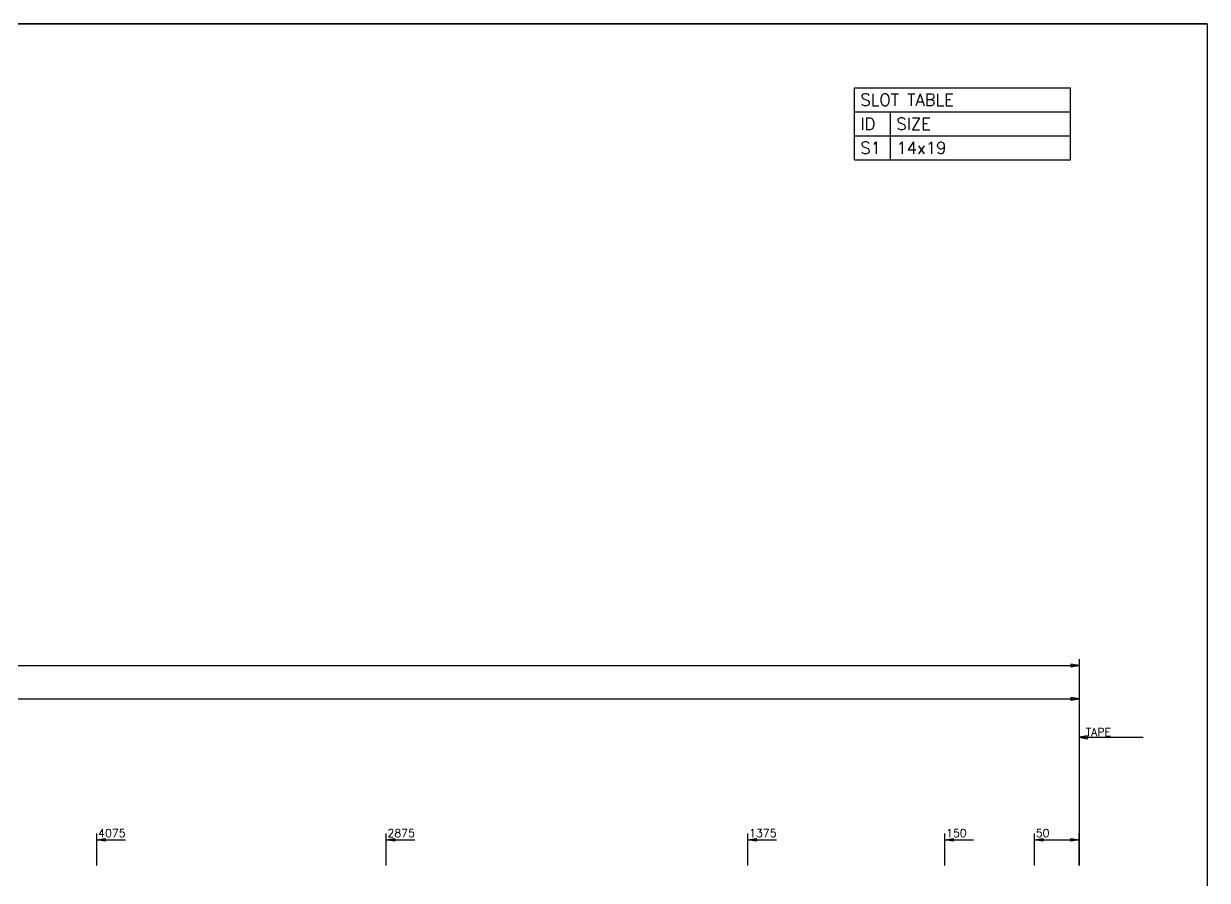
# Model space of a CAD drawing. Extents: x 0 to 420, y 0 to 320.
# Drawn here: x 185.2 to 420, y 127.1 to 297 of the extents above; entities that cross this region are included whole.
import ezdxf

# ---------------------------------------------------------------- set-up
doc = ezdxf.new("R2010")
doc.units = 0
doc.linetypes.add('CONTIN', pattern=[0])
doc.layers.get('0').update_dxf_attribs({"linetype": 'CONTIN'})
for name, color, linetype in [('1', 7, 'CONTIN'), ('11', 7, 'CONTIN'), ('2', 7, 'CONTIN'), ('22', 7, 'CONTIN')]:
    doc.layers.add(name, color=color, linetype=linetype)
doc.styles.add('SIMPLEX', font='SIMPLEX')

# ---------------------------------------------------------------- blocks, each defined once
blk = doc.blocks.new('CZEBORDR')
at = {"layer": '22'}
for p, q in [((0, 297), (420, 297)), ((420, 297), (420, 0))]:
    blk.add_line(p, q, dxfattribs=at)
blk = doc.blocks.new('LOGO')
at = {"linetype": 'CONTINUOUS'}
blk.add_line((0, 297), (-420, 297), dxfattribs=at)
at = {"layer": '22'}
blk.add_line((0, 297), (0, 0), dxfattribs=at)
blk = doc.blocks.new('CZESLOT')
for p, q in [((0, 6.35), (0, 9.525)), ((0, 9.525), (28.575, 9.525)), ((28.575, 6.35), (28.575, 9.525)), ((0, 3.175), (0, 6.35)), ((0, 6.35), (4.762, 6.35)), ((0, 6.35), (28.575, 6.35)), ((4.762, 3.175), (4.762, 6.35)), ((4.762, 3.175), (4.762, 6.35)), ((4.762, 6.35), (28.575, 6.35)), ((28.575, 3.175), (28.575, 6.35)), ((0, 0), (0, 3.175)), ((0, 3.175), (4.762, 3.175)), ((4.762, 0), (4.762, 3.175)), ((4.762, 0), (4.762, 3.175)), ((4.762, 3.175), (28.575, 3.175)), ((28.575, 0), (28.575, 3.175)), ((0, 0), (4.762, 0)), ((4.762, 0), (28.575, 0))]:
    blk.add_line(p, q)
at = {"style": 'SIMPLEX'}
for s, p in [('SLOT TABLE', (0.794, 7.144)), ('ID', (0.794, 3.969)), ('SIZE', (5.556, 3.969)), ('S1', (0.794, 0.794)), ('14x19', (5.556, 0.794))]:
    blk.add_text(s, height=1.587, dxfattribs=at).set_placement(p)
blk = doc.blocks.new('ARROW')
at = {"layer": '2'}
for p, q in [((0, 0), (-1.651, 0.275)), ((-1.651, 0.275), (-1.651, -0.275)), ((-1.651, -0.275), (0, 0))]:
    blk.add_line(p, q, dxfattribs=at)
blk = doc.blocks.new('CZEPIECE')
at = {"layer": '2'}
for p, q in [((49.784, 105.664), (394.6, 105.664)), ((394.6, 106.934), (394.6, 66.04)), ((50.8, 99.06), (394.6, 99.06)), ((394.6, 100.33), (394.6, 66.04)), ((394.6, 92.71), (394.6, 85.09)), ((394.6, 91.44), (407.3, 91.44)), ((199.747, 66.04), (199.747, 72.39)), ((199.747, 71.12), (205.462, 71.12)), ((257.127, 66.04), (257.127, 72.39)), ((257.127, 71.12), (262.842, 71.12)), ((328.852, 66.04), (328.852, 72.39)), ((328.852, 71.12), (334.567, 71.12)), ((367.93, 66.04), (367.93, 72.39)), ((367.93, 71.12), (373.645, 71.12)), ((385.71, 66.04), (385.71, 72.39)), ((385.71, 71.12), (391.425, 71.12)), ((391.425, 71.12), (394.6, 71.12)), ((394.6, 66.04), (394.6, 72.39))]:
    blk.add_line(p, q, dxfattribs=at)
at = {"rotation": 180}
blk.add_blockref('ARROW', (394.6, 91.44), dxfattribs=at)
at = {"layer": '1', "xscale": -1}
for p in [(199.747, 71.12), (257.127, 71.12), (328.852, 71.12), (367.93, 71.12), (385.71, 71.12)]:
    blk.add_blockref('ARROW', p, dxfattribs=at)
at = {"layer": '2'}
for p in [(394.6, 105.664), (394.6, 99.06)]:
    blk.add_blockref('ARROW', p, dxfattribs=at)
at = {"layer": '2', "xscale": -1, "rotation": 180}
blk.add_blockref('ARROW', (394.6, 71.12), dxfattribs=at)
at = {"layer": '11', "style": 'SIMPLEX'}
for s, p in [('4075', (200.012, 71.649)), ('2875', (257.392, 71.649)), ('1375', (329.116, 71.649)), ('150', (368.195, 71.649)), ('50', (385.975, 71.649))]:
    blk.add_text(s, height=1.587, dxfattribs=at).set_placement(p)
at = {"layer": '2', "style": 'SIMPLEX'}
blk.add_text('TAPE', height=1.587, dxfattribs=at).set_placement((395.87, 91.694))

msp = doc.modelspace()

# ---------------------------------------------------------------- block references
at = {"xscale": 1.5, "yscale": 1.5, "zscale": 1.5}
msp.add_blockref('CZESLOT', (350, 270), dxfattribs=at)
msp.add_blockref('CZEPIECE', (0, 64))
at = {"layer": '1'}
msp.add_blockref('CZEBORDR', (0, 0), dxfattribs=at)
at = {"layer": '2'}
msp.add_blockref('LOGO', (420, 0), dxfattribs=at)

doc.saveas('drawing.dxf')
